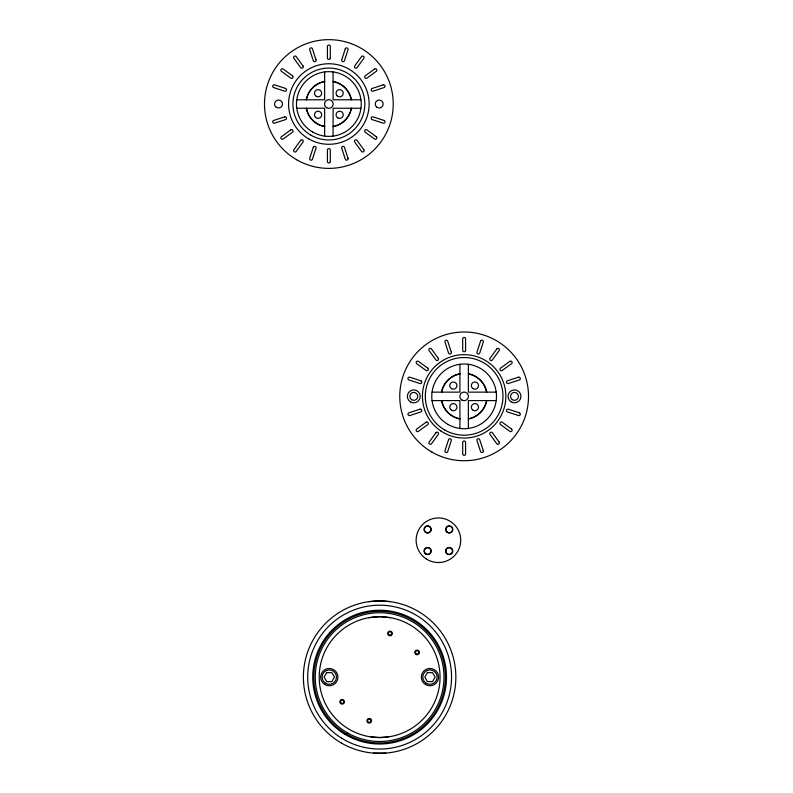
<?xml version="1.0" encoding="UTF-8"?>
<svg xmlns="http://www.w3.org/2000/svg" width="793" height="793" viewBox="0 0 793 793"><rect width="100%" height="100%" fill="white"/><g stroke="black" fill="none" stroke-linecap="round" stroke-linejoin="round"><path stroke-width="1.19" d="M306.247 99.789L306.286 99.531A23.017 23.017 0 0 1 324.377 81.441L324.634 81.401M306.435 99.789L306.475 99.531A22.779 22.779 0 0 1 324.377 81.629L324.634 81.59M441.523 392.139L441.562 391.871A23.017 23.017 0 0 1 459.653 373.79L459.91 373.751M441.711 392.139L441.751 391.881A22.779 22.779 0 0 1 459.653 373.979L459.91 373.929M351.289 108.245L351.012 109.583A22.779 22.779 0 0 1 334.428 126.166L333.09 126.444M351.477 108.245L351.19 109.593A23.017 23.017 0 0 1 334.438 126.345L333.09 126.632M486.565 400.594L486.287 401.932A22.779 22.779 0 0 1 469.704 418.516L468.366 418.793M486.753 400.594L486.466 401.942A23.017 23.017 0 0 1 469.714 418.694L468.366 418.982M368.834 617.697L379.619 616.706L390.414 617.697M368.834 601.659L379.619 600.886L390.414 601.659M388.253 736.905L379.619 737.53L370.995 736.905M385.735 753.082L373.513 753.082M296.78 99.789L324.634 99.789L324.634 71.935M360.944 99.789L333.09 99.789L333.09 71.935M296.78 108.245L324.634 108.245L324.634 136.099M360.944 108.245L333.09 108.245L333.09 136.099M432.056 392.139L459.91 392.139L459.91 364.274M496.22 392.139L468.366 392.139L468.366 364.274M432.056 400.594L459.91 400.594L459.91 428.448M496.22 400.594L468.366 400.594L468.366 428.448M333.09 81.401L333.347 81.441A23.017 23.017 0 0 1 351.438 99.531L351.477 99.789M333.09 81.59L333.347 81.629A22.779 22.779 0 0 1 351.17 99.531M468.366 373.751L468.623 373.79A23.017 23.017 0 0 1 486.714 391.871L486.753 392.139M323.296 126.166L324.634 126.434M324.634 126.622L323.286 126.345A23.017 23.017 0 0 1 306.534 109.593L306.257 108.245M458.572 418.516L459.91 418.783M459.91 418.972L458.562 418.694A23.017 23.017 0 0 1 441.81 401.942L441.532 400.594M441.721 400.594L441.988 401.932M306.435 108.245L306.713 109.583M458.661 418.516A22.779 22.779 0 0 1 442.078 401.932M468.544 373.979A22.779 22.779 0 0 1 486.446 391.881M323.385 126.166A22.779 22.779 0 0 1 306.802 109.583M313.275 147.349L309.716 158.293A1.437 1.437 0 0 0 310.638 160.107A1.437 1.437 0 0 0 312.452 159.175L316.01 148.232A1.437 1.437 0 0 0 315.079 146.427A1.437 1.437 0 0 0 313.275 147.349M345.272 48.849L341.714 59.802A1.437 1.437 0 0 0 342.645 61.606A1.437 1.437 0 0 0 344.449 60.684L348.008 49.741A1.437 1.437 0 0 0 347.086 47.927A1.437 1.437 0 0 0 345.272 48.849M448.551 439.699L444.992 450.642A1.437 1.437 0 0 0 445.914 452.456A1.437 1.437 0 0 0 447.728 451.524L451.286 440.581A1.437 1.437 0 0 0 450.355 438.767A1.437 1.437 0 0 0 448.551 439.699M480.548 341.198L476.989 352.142A1.437 1.437 0 0 0 477.921 353.956A1.437 1.437 0 0 0 479.725 353.034L483.284 342.09A1.437 1.437 0 0 0 482.362 340.276A1.437 1.437 0 0 0 480.548 341.198M326.686 672.633L324.099 677.113L326.686 681.603L331.87 681.603L334.458 677.113L331.87 672.633L326.686 672.633M427.377 672.633L424.79 677.113L427.377 681.603L432.552 681.603L435.139 677.113L432.552 672.633L427.377 672.633M300.646 140.411L293.876 149.718A1.437 1.437 0 0 0 294.203 151.731A1.437 1.437 0 0 0 296.205 151.404L302.976 142.096A1.437 1.437 0 0 0 302.648 140.093A1.437 1.437 0 0 0 300.646 140.411M361.519 56.62L354.749 65.938A1.437 1.437 0 0 0 355.066 67.94A1.437 1.437 0 0 0 357.078 67.623L363.838 58.315A1.437 1.437 0 0 0 363.521 56.303A1.437 1.437 0 0 0 361.519 56.62M435.922 432.76L429.162 442.068A1.437 1.437 0 0 0 429.479 444.07A1.437 1.437 0 0 0 431.481 443.753L438.251 434.445A1.437 1.437 0 0 0 437.934 432.443A1.437 1.437 0 0 0 435.922 432.76M496.795 348.97L490.024 358.287A1.437 1.437 0 0 0 490.352 360.29A1.437 1.437 0 0 0 492.354 359.972L499.124 350.665A1.437 1.437 0 0 0 498.797 348.652A1.437 1.437 0 0 0 496.795 348.97M290.783 129.903L281.465 136.674A1.437 1.437 0 0 0 281.148 138.676A1.437 1.437 0 0 0 283.16 138.993L292.468 132.233A1.437 1.437 0 0 0 292.786 130.221A1.437 1.437 0 0 0 290.783 129.903M374.564 69.031L365.256 75.801A1.437 1.437 0 0 0 364.939 77.803A1.437 1.437 0 0 0 366.941 78.13L376.249 71.36A1.437 1.437 0 0 0 376.576 69.358A1.437 1.437 0 0 0 374.564 69.031M426.059 422.253L416.751 429.023A1.437 1.437 0 0 0 416.424 431.025A1.437 1.437 0 0 0 418.436 431.342L427.744 424.582A1.437 1.437 0 0 0 428.061 422.57A1.437 1.437 0 0 0 426.059 422.253M509.84 361.38L500.532 368.15A1.437 1.437 0 0 0 500.214 370.153A1.437 1.437 0 0 0 502.217 370.47L511.535 363.709A1.437 1.437 0 0 0 511.852 361.697A1.437 1.437 0 0 0 509.84 361.38M284.647 116.868L273.704 120.427A1.437 1.437 0 0 0 272.772 122.241A1.437 1.437 0 0 0 274.586 123.163L285.53 119.604A1.437 1.437 0 0 0 286.451 117.79A1.437 1.437 0 0 0 284.647 116.868M383.138 84.871L372.195 88.429A1.437 1.437 0 0 0 371.273 90.233A1.437 1.437 0 0 0 373.077 91.165L384.02 87.607A1.437 1.437 0 0 0 384.952 85.793A1.437 1.437 0 0 0 383.138 84.871M419.923 409.218L408.98 412.776A1.437 1.437 0 0 0 408.048 414.59A1.437 1.437 0 0 0 409.862 415.512L420.805 411.954A1.437 1.437 0 0 0 421.727 410.14A1.437 1.437 0 0 0 419.923 409.218M518.414 377.22L507.47 380.779A1.437 1.437 0 0 0 506.549 382.583A1.437 1.437 0 0 0 508.353 383.515L519.296 379.956A1.437 1.437 0 0 0 520.228 378.142A1.437 1.437 0 0 0 518.414 377.22M285.53 88.429L274.586 84.871A1.437 1.437 0 0 0 272.772 85.793A1.437 1.437 0 0 0 273.704 87.607L284.647 91.165A1.437 1.437 0 0 0 286.451 90.233A1.437 1.437 0 0 0 285.53 88.429M384.02 120.427L373.077 116.868A1.437 1.437 0 0 0 371.273 117.79A1.437 1.437 0 0 0 372.195 119.604L383.138 123.163A1.437 1.437 0 0 0 384.952 122.241A1.437 1.437 0 0 0 384.02 120.427M420.805 380.779L409.862 377.22A1.437 1.437 0 0 0 408.048 378.142A1.437 1.437 0 0 0 408.98 379.956L419.923 383.515A1.437 1.437 0 0 0 421.727 382.583A1.437 1.437 0 0 0 420.805 380.779M519.296 412.776L508.353 409.218A1.437 1.437 0 0 0 506.549 410.14A1.437 1.437 0 0 0 507.47 411.954L518.414 415.512A1.437 1.437 0 0 0 520.228 414.59A1.437 1.437 0 0 0 519.296 412.776M292.468 75.801L283.16 69.031A1.437 1.437 0 0 0 281.148 69.358A1.437 1.437 0 0 0 281.465 71.36L290.783 78.13A1.437 1.437 0 0 0 292.786 77.803A1.437 1.437 0 0 0 292.468 75.801M376.249 136.674L366.941 129.903A1.437 1.437 0 0 0 364.939 130.221A1.437 1.437 0 0 0 365.256 132.233L374.564 138.993A1.437 1.437 0 0 0 376.576 138.676A1.437 1.437 0 0 0 376.249 136.674M427.744 368.15L418.436 361.38A1.437 1.437 0 0 0 416.424 361.697A1.437 1.437 0 0 0 416.751 363.709L426.059 370.47A1.437 1.437 0 0 0 428.061 370.153A1.437 1.437 0 0 0 427.744 368.15M511.535 429.023L502.217 422.253A1.437 1.437 0 0 0 500.214 422.57A1.437 1.437 0 0 0 500.532 424.582L509.84 431.342A1.437 1.437 0 0 0 511.852 431.025A1.437 1.437 0 0 0 511.535 429.023M302.976 65.938L296.205 56.62A1.437 1.437 0 0 0 294.203 56.303A1.437 1.437 0 0 0 293.876 58.315L300.646 67.623A1.437 1.437 0 0 0 302.648 67.94A1.437 1.437 0 0 0 302.976 65.938M363.838 149.718L357.078 140.411A1.437 1.437 0 0 0 355.066 140.093A1.437 1.437 0 0 0 354.749 142.096L361.519 151.404A1.437 1.437 0 0 0 363.521 151.731A1.437 1.437 0 0 0 363.838 149.718M438.251 358.287L431.481 348.97A1.437 1.437 0 0 0 429.479 348.652A1.437 1.437 0 0 0 429.162 350.665L435.922 359.972A1.437 1.437 0 0 0 437.934 360.29A1.437 1.437 0 0 0 438.251 358.287M499.124 442.068L492.354 432.76A1.437 1.437 0 0 0 490.352 432.443A1.437 1.437 0 0 0 490.024 434.445L496.795 443.753A1.437 1.437 0 0 0 498.797 444.07A1.437 1.437 0 0 0 499.124 442.068M451.286 352.142L447.728 341.198A1.437 1.437 0 0 0 445.914 340.276A1.437 1.437 0 0 0 444.992 342.09L448.551 353.034A1.437 1.437 0 0 0 450.355 353.956A1.437 1.437 0 0 0 451.286 352.142M483.284 450.642L479.725 439.699A1.437 1.437 0 0 0 477.921 438.767A1.437 1.437 0 0 0 476.989 440.581L480.548 451.524A1.437 1.437 0 0 0 482.362 452.456A1.437 1.437 0 0 0 483.284 450.642M316.01 59.802L312.452 48.849A1.437 1.437 0 0 0 310.638 47.927A1.437 1.437 0 0 0 309.716 49.741L313.275 60.684A1.437 1.437 0 0 0 315.079 61.606A1.437 1.437 0 0 0 316.01 59.802M348.008 158.293L344.449 147.349A1.437 1.437 0 0 0 342.645 146.427A1.437 1.437 0 0 0 341.714 148.232L345.272 159.175A1.437 1.437 0 0 0 347.086 160.107A1.437 1.437 0 0 0 348.008 158.293M465.58 350.337L465.58 338.829A1.437 1.437 0 0 0 464.143 337.392A1.437 1.437 0 0 0 462.696 338.829L462.696 350.337A1.437 1.437 0 0 0 464.143 351.775A1.437 1.437 0 0 0 465.58 350.337M465.58 453.903L465.58 442.395A1.437 1.437 0 0 0 464.143 440.958A1.437 1.437 0 0 0 462.696 442.395L462.696 453.903A1.437 1.437 0 0 0 464.143 455.341A1.437 1.437 0 0 0 465.58 453.903M330.304 57.988L330.304 46.48A1.437 1.437 0 0 0 328.857 45.042A1.437 1.437 0 0 0 327.42 46.48L327.42 57.988A1.437 1.437 0 0 0 328.857 59.425A1.437 1.437 0 0 0 330.304 57.988M330.304 161.554L330.304 150.046A1.437 1.437 0 0 0 328.857 148.608A1.437 1.437 0 0 0 327.42 150.046L327.42 161.554A1.437 1.437 0 0 0 328.857 162.991A1.437 1.437 0 0 0 330.304 161.554M411.587 399.652A3.955 3.955 0 0 0 417.742 396.639A3.955 3.955 0 0 0 412.053 392.813A3.955 3.955 0 0 0 411.587 399.652M431.957 452.109A64.362 64.362 0 0 0 528.505 396.361A64.362 64.362 0 0 0 431.957 340.623A64.362 64.362 0 0 0 431.957 452.109M473.124 388.689A3.598 3.598 0 0 0 478.526 385.576A3.598 3.598 0 0 0 473.124 382.464A3.598 3.598 0 0 0 473.124 388.689M447.956 424.394A32.364 32.364 0 0 0 496.497 396.361A32.364 32.364 0 0 0 447.956 368.339A32.364 32.364 0 0 0 447.956 424.394M444.724 429.994A38.837 38.837 0 0 0 502.97 396.361A38.837 38.837 0 0 0 444.724 362.728A38.837 38.837 0 0 0 444.724 429.994M512.278 399.652A3.955 3.955 0 0 0 518.424 396.639A3.955 3.955 0 0 0 512.744 392.813A3.955 3.955 0 0 0 512.278 399.652M440.967 431.045A41.712 41.712 0 0 0 505.765 399.097A41.712 41.712 0 0 0 445.686 358.951A41.712 41.712 0 0 0 440.967 431.045M510.87 401.734A6.473 6.473 0 0 0 520.942 396.807A6.473 6.473 0 0 0 511.634 390.553A6.473 6.473 0 0 0 510.87 401.734M410.556 401.972A6.473 6.473 0 0 0 420.27 396.361A6.473 6.473 0 0 0 410.556 390.761A6.473 6.473 0 0 0 410.556 401.972M461.982 400.098A4.312 4.312 0 0 0 468.455 396.361A4.312 4.312 0 0 0 461.982 392.624A4.312 4.312 0 0 0 461.982 400.098M451.554 410.268A3.598 3.598 0 0 0 456.946 407.156A3.598 3.598 0 0 0 451.554 404.043A3.598 3.598 0 0 0 451.554 410.268M451.554 388.689A3.598 3.598 0 0 0 456.946 385.576A3.598 3.598 0 0 0 451.554 382.464A3.598 3.598 0 0 0 451.554 388.689M473.124 410.268A3.598 3.598 0 0 0 478.526 407.156A3.598 3.598 0 0 0 473.124 404.043A3.598 3.598 0 0 0 473.124 410.268M349.416 729.431A60.407 60.407 0 0 0 440.036 677.113A60.407 60.407 0 0 0 349.416 624.805A60.407 60.407 0 0 0 349.416 729.431M341.505 743.14A76.237 76.237 0 0 0 455.856 677.113A76.237 76.237 0 0 0 341.505 611.096A76.237 76.237 0 0 0 341.505 743.14M346.719 734.11A65.809 65.809 0 0 0 445.428 677.113A65.809 65.809 0 0 0 346.719 620.126A65.809 65.809 0 0 0 346.719 734.11M325.457 683.209A7.196 7.196 0 0 0 336.47 677.381A7.196 7.196 0 0 0 325.913 670.759A7.196 7.196 0 0 0 325.457 683.209M347.443 732.861A64.362 64.362 0 0 0 443.991 677.113A64.362 64.362 0 0 0 347.443 621.375A64.362 64.362 0 0 0 347.443 732.861M341.644 738.194A71.915 71.915 0 0 0 451.504 679.472A71.915 71.915 0 0 0 345.718 613.693A71.915 71.915 0 0 0 341.644 738.194M344.301 733.912A66.88 66.88 0 0 0 446.469 679.304A66.88 66.88 0 0 0 348.097 618.134A66.88 66.88 0 0 0 344.301 733.912M388.897 634.727A1.685 1.685 0 0 0 391.653 633.785A1.685 1.685 0 0 0 389.452 631.872A1.685 1.685 0 0 0 388.897 634.727M425.653 684.587A8.634 8.634 0 0 0 438.598 677.113A8.634 8.634 0 0 0 425.653 669.639A8.634 8.634 0 0 0 425.653 684.587M324.694 684.428A8.634 8.634 0 0 0 337.907 677.44A8.634 8.634 0 0 0 325.239 669.49A8.634 8.634 0 0 0 324.694 684.428M388.491 635.203A2.3 2.3 0 0 0 392.257 633.904A2.3 2.3 0 0 0 389.244 631.287A2.3 2.3 0 0 0 388.491 635.203M340.633 703.54A2.3 2.3 0 0 0 344.41 702.241A2.3 2.3 0 0 0 341.396 699.624A2.3 2.3 0 0 0 340.633 703.54M368.14 722.046A1.685 1.685 0 0 0 370.896 721.095A1.685 1.685 0 0 0 368.695 719.182A1.685 1.685 0 0 0 368.14 722.046M367.734 722.512A2.3 2.3 0 0 0 371.501 721.214A2.3 2.3 0 0 0 368.497 718.597A2.3 2.3 0 0 0 367.734 722.512M341.04 703.064A1.685 1.685 0 0 0 343.795 702.122A1.685 1.685 0 0 0 341.595 700.209A1.685 1.685 0 0 0 341.04 703.064M415.582 654.175A2.3 2.3 0 0 0 419.358 652.877A2.3 2.3 0 0 0 416.345 650.26A2.3 2.3 0 0 0 415.582 654.175M415.988 653.71A1.685 1.685 0 0 0 418.744 652.758A1.685 1.685 0 0 0 416.553 650.845A1.685 1.685 0 0 0 415.988 653.71M425.732 682.932A7.196 7.196 0 0 0 437.112 677.866A7.196 7.196 0 0 0 427.04 670.551A7.196 7.196 0 0 0 425.732 682.932M312.68 132.044A32.364 32.364 0 0 0 361.221 104.012A32.364 32.364 0 0 0 312.68 75.989A32.364 32.364 0 0 0 312.68 132.044M337.848 117.919A3.598 3.598 0 0 0 343.25 114.807A3.598 3.598 0 0 0 337.848 111.694A3.598 3.598 0 0 0 337.848 117.919M337.104 95.775A3.598 3.598 0 0 0 343.121 94.159A3.598 3.598 0 0 0 338.72 89.758A3.598 3.598 0 0 0 337.104 95.775M316.278 96.34A3.598 3.598 0 0 0 321.671 93.227A3.598 3.598 0 0 0 316.278 90.115A3.598 3.598 0 0 0 316.278 96.34M296.681 159.76A64.362 64.362 0 0 0 393.229 104.012A64.362 64.362 0 0 0 296.681 48.274A64.362 64.362 0 0 0 296.681 159.76M326.706 107.749A4.312 4.312 0 0 0 333.179 104.012A4.312 4.312 0 0 0 326.706 100.275A4.312 4.312 0 0 0 326.706 107.749M308.725 138.894A40.274 40.274 0 0 0 369.132 104.012A40.274 40.274 0 0 0 308.725 69.14A40.274 40.274 0 0 0 308.725 138.894M310.886 135.157A35.963 35.963 0 0 0 364.82 104.012A35.963 35.963 0 0 0 310.886 72.877A35.963 35.963 0 0 0 310.886 135.157M315.535 117.344A3.598 3.598 0 0 0 321.552 115.738A3.598 3.598 0 0 0 317.141 111.327A3.598 3.598 0 0 0 315.535 117.344M276.311 107.303A3.955 3.955 0 0 0 282.467 104.289A3.955 3.955 0 0 0 276.777 100.463A3.955 3.955 0 0 0 276.311 107.303M376.992 107.303A3.955 3.955 0 0 0 383.148 104.289A3.955 3.955 0 0 0 377.468 100.463A3.955 3.955 0 0 0 376.992 107.303M426.039 558.778A22.293 22.293 0 0 0 460.674 541.698A22.293 22.293 0 0 0 428.567 520.248A22.293 22.293 0 0 0 426.039 558.778M447.153 553.97A3.598 3.598 0 0 0 452.793 551.343A3.598 3.598 0 0 0 447.698 547.765A3.598 3.598 0 0 0 447.153 553.97M447.321 553.742A3.311 3.311 0 0 0 452.506 551.313A3.311 3.311 0 0 0 447.817 548.032A3.311 3.311 0 0 0 447.321 553.742M425.326 553.782A3.598 3.598 0 0 0 431.184 551.65A3.598 3.598 0 0 0 426.406 547.646A3.598 3.598 0 0 0 425.326 553.782M447.153 532.4A3.598 3.598 0 0 0 452.793 529.764A3.598 3.598 0 0 0 447.698 526.195A3.598 3.598 0 0 0 447.153 532.4M425.573 532.4A3.598 3.598 0 0 0 431.223 529.764A3.598 3.598 0 0 0 426.119 526.195A3.598 3.598 0 0 0 425.573 532.4M447.321 532.162A3.311 3.311 0 0 0 452.506 529.744A3.311 3.311 0 0 0 447.817 526.453A3.311 3.311 0 0 0 447.321 532.162M425.742 532.162A3.311 3.311 0 0 0 430.936 529.744A3.311 3.311 0 0 0 426.238 526.453A3.311 3.311 0 0 0 425.742 532.162M425.98 553.891A3.311 3.311 0 0 0 430.946 551.026A3.311 3.311 0 0 0 425.98 548.161A3.311 3.311 0 0 0 425.98 553.891"/></g></svg>
